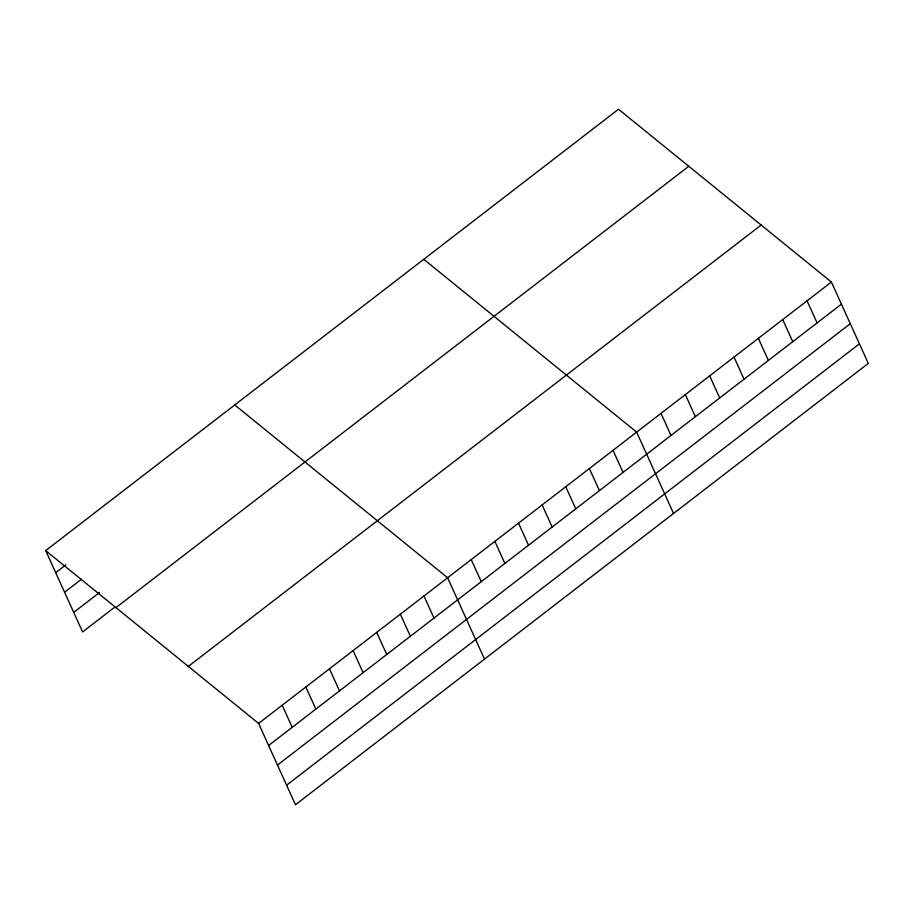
<?xml version="1.0" encoding="UTF-8"?>
<svg xmlns="http://www.w3.org/2000/svg" width="914" height="914" viewBox="0 0 914 914"><rect width="100%" height="100%" fill="white"/><g stroke="black" fill="none" stroke-linecap="round" stroke-linejoin="round"><path stroke-width="1.37" d="M45.7 550.605L618.527 109.246L831.409 282.06L868.3 363.395L295.473 804.754L258.582 723.42L45.7 550.605L82.591 631.94L115.221 606.793M55.72 572.69L65.842 564.886M64.586 592.249L81.472 579.236M73.726 612.391L99.603 592.443M115.952 607.639L688.779 166.268M188.33 666.397L761.156 225.027M258.582 723.42L831.409 282.06M268.59 745.516L841.428 304.145M277.468 765.064L850.294 323.705M286.608 785.206L859.434 343.847M423.765 259.302L636.647 432.128L673.538 513.462M234.738 404.959L447.609 577.774L484.5 659.108M807.062 300.82L817.082 322.905M782.715 319.58L792.735 341.665M758.369 338.34L768.388 360.424M734.022 357.088L744.042 379.184M709.675 375.848L719.695 397.933M685.329 394.608L695.348 416.693M660.993 413.368L671.013 435.452M613.02 450.328L623.028 472.412M589.381 468.539L599.401 490.624M565.755 486.739L575.774 508.835M542.128 504.951L552.147 527.035M518.501 523.151L528.521 545.247M494.874 541.362L504.882 563.447M471.236 559.562L481.255 581.658M423.982 595.985L434.001 618.07M400.355 614.185L410.375 636.27M376.728 632.397L386.736 654.481M353.09 650.597L363.109 672.681M329.463 668.808L339.482 690.893M305.836 687.008L315.856 709.104M282.209 705.22L292.229 727.304"/></g></svg>
